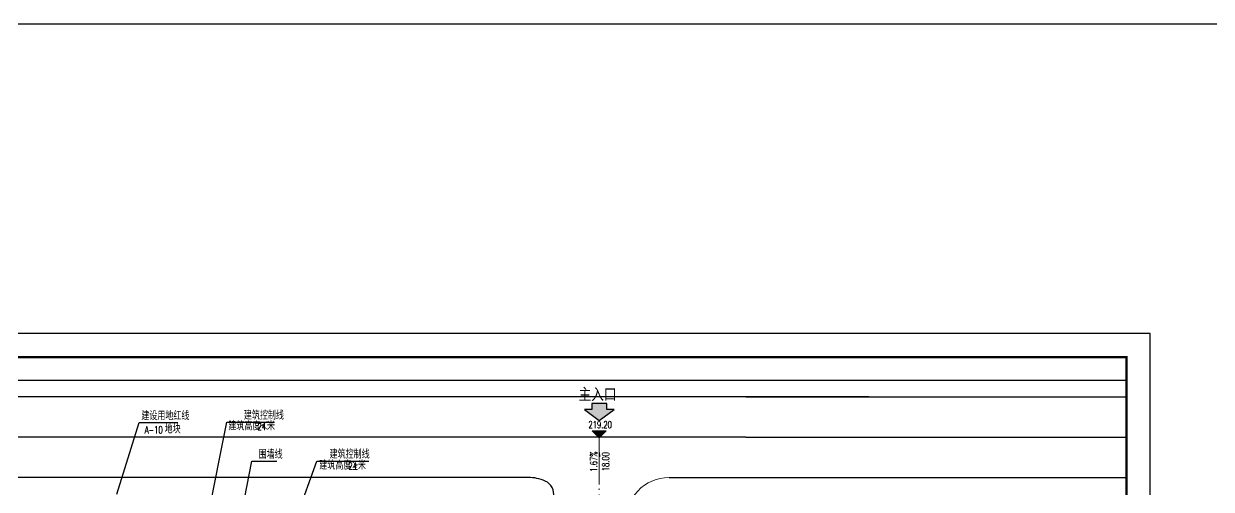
# Model space of a CAD drawing. Header units: metres. Extents: x 497246 to 997717, y 2998582 to 5998198.
# Drawn here: x 500429.8 to 500680.2, y 2999255.3 to 2999353.5 of the extents above; entities that cross this region are included whole.
import ezdxf

# ---------------------------------------------------------------- set-up
doc = ezdxf.new("R2010")
doc.units = ezdxf.units.M
doc.header["$LTSCALE"] = 1000
doc.linetypes.add('DASHDOT', pattern=[1, 0.5, -0.25, 0, -0.25])
doc.linetypes.add('DOTE', pattern=[2.42, 2, -0.2, 0.02, -0.2])
doc.layers.get('0').update_dxf_attribs({"linetype": 'CONTINUOUS'})
for name, color, linetype in [('DIM_ELEV', 3, 'CONTINUOUS'), ('DIM_LEAD', 3, 'CONTINUOUS'), ('DIM_SYMB', 3, 'CONTINUOUS'), ('PUB_TEXT', 7, 'CONTINUOUS'), ('RD-中线', 1, 'DASHDOT'), ('RD-侧石线', 5, 'CONTINUOUS'), ('RD-红线', 7, 'CONTINUOUS'), ('WELL_雨水', 4, 'CONTINUOUS'), ('z_图框', 7, 'CONTINUOUS'), ('名称', 3, 'CONTINUOUS')]:
    doc.layers.add(name, color=color, linetype=linetype)
doc.layers.add('道路', color=4, linetype='CONTINUOUS', lineweight=15)
doc.layers.add('道路中线', color=1, linetype='DOTE', lineweight=13)
doc.styles.add('_TCH_DIM', font='SIMPLEX', dxfattribs={"bigfont": 'GBCBIG'})
doc.styles.add('宋体', font='SimSun.ttf')

msp = doc.modelspace()

# ---------------------------------------------------------------- hatches: boundary and pattern name
at = {"layer": 'DIM_ELEV'}
msp.add_hatch(color=0, dxfattribs=at).paths.add_polyline_path([(500551.13, 2999266.2), (500549.63, 2999267.7), (500552.63, 2999267.7)])
at = {"layer": '名称', "linetype": 'ByBlock', "ltscale": 10}
h = msp.add_hatch(dxfattribs=at)
h.set_pattern_fill('TRIDOTS', color=6, scale=0.05, angle=-106.4816, style=0)
h.set_pattern_definition([(221.66191055, (503366.280704, 2975256.31164), (0.01010681384, -0.04896787023), [0, -0.05])])
h.paths.add_polyline_path([(500552.71, 2999273.44), (500552.71, 2999272.2), (500554.27, 2999272.2), (500551.14, 2999269.84), (500548.01, 2999272.2), (500549.58, 2999272.2), (500549.58, 2999273.44)])

# ---------------------------------------------------------------- linework, layer by layer
at = {"color": 0, "ltscale": 0.1}
for centre, radius, start, end in [((500536.15, 2999248.83), 9, 66.4435, 90), ((500538.55, 2999254.33), 3, 270, 66.4435)]:
    msp.add_arc(centre, radius, start, end, dxfattribs=at)
at = {"layer": 'DIM_ELEV', "color": 0}
for p, q in [((500551.13, 2999266.2), (500549.63, 2999267.7)), ((500549.63, 2999267.7), (500552.63, 2999267.7)), ((500551.13, 2999266.2), (500552.63, 2999267.7))]:
    msp.add_line(p, q, dxfattribs=at)
at = {"layer": 'DIM_LEAD'}
for p, q in [((500449.46, 2999254.33), (500454.17, 2999269.4)), ((500454.17, 2999269.4), (500462.28, 2999269.4)), ((500468.43, 2999248.33), (500472.66, 2999269.51)), ((500472.66, 2999269.51), (500482.66, 2999269.51)), ((500476.32, 2999253.33), (500477.93, 2999261.28)), ((500477.93, 2999261.28), (500483.19, 2999261.28)), ((500485.45, 2999244.33), (500491.63, 2999261.3)), ((500491.63, 2999261.3), (500502.54, 2999261.3))]:
    msp.add_line(p, q, dxfattribs=at)
at = {"layer": 'DIM_SYMB', "linetype": 'Continuous'}
msp.add_lwpolyline([(500551.2, 2999258.66, 0, 0, 0), (500551.2, 2999263.63, 0, 0.4, 0), (500551.2, 2999262.13, 0, 0, 0)], format="xyseb", dxfattribs=at)
at = {"layer": 'RD-中线', "color": 6, "linetype": 'DASHDOT', "ltscale": 80}
msp.add_line((500582.02, 2999266.33), (500085.3, 2999266.33), dxfattribs=at)
at = {"layer": 'RD-中线', "color": 6, "linetype": 'DASHDOT', "ltscale": 80, "flags": 128}
msp.add_lwpolyline([(500582.02, 2999266.33), (500618.53, 2999266.33), (500662.3, 2999266.33)], dxfattribs=at)
at = {"layer": 'RD-侧石线', "color": 5, "ltscale": 0.1}
for p, q in [((500607.99, 2999274.83), (500083.12, 2999274.83)), ((500536.15, 2999257.83), (500163.63, 2999257.83)), ((500565.85, 2999257.83), (500662.3, 2999257.83))]:
    msp.add_line(p, q, dxfattribs=at)
msp.add_lwpolyline([(500582.02, 2999274.83), (500582.02, 2999274.83), (500662.3, 2999274.83)], dxfattribs=at)
at = {"layer": 'RD-红线', "ltscale": 0.1}
msp.add_line((500079.59, 2999278.33), (500607.99, 2999278.33), dxfattribs=at)
msp.add_lwpolyline([(500607.99, 2999278.33), (500618.53, 2999278.33), (500662.3, 2999278.33)], dxfattribs=at)
at = {"layer": 'WELL_雨水', "color": 3, "ltscale": 10}
msp.add_lwpolyline([(498570.56, 2999353.53), (501143.28, 2999353.53), (501143.28, 2998582.04), (498570.56, 2998582.04)], close=True, dxfattribs=at)
at = {"layer": 'z_图框'}
msp.add_lwpolyline([(500072.8, 2998867.69), (500667.3, 2998867.69), (500667.3, 2999288.19), (500072.8, 2999288.19)], close=True, dxfattribs=at)
at = {"layer": 'z_图框', "const_width": 0.5}
msp.add_lwpolyline([(500085.3, 2998872.69), (500662.3, 2998872.69), (500662.3, 2999283.19), (500085.3, 2999283.19)], close=True, dxfattribs=at)
at = {"layer": '名称', "color": 6, "linetype": 'ByBlock', "ltscale": 10}
msp.add_lwpolyline([(500548.01, 2999272.2), (500551.14, 2999269.84), (500554.27, 2999272.2), (500552.71, 2999272.2), (500552.71, 2999273.44), (500549.58, 2999273.44), (500549.58, 2999272.2)], close=True, dxfattribs=at)
at = {"layer": '道路', "linetype": 'ByBlock', "ltscale": 0.2}
msp.add_arc((500565.85, 2999248.83), 9, 90, 184.0196, dxfattribs=at)
at = {"layer": '道路中线', "ltscale": 0.005}
msp.add_line((500551.15, 2999266.33), (500551.15, 2999247.83), dxfattribs=at)
msp.add_line((500551.15, 2999266.33), (500551.15, 2999247.83), dxfattribs=at)

# ---------------------------------------------------------------- texts
at = {"layer": 'PUB_TEXT', "style": '_TCH_DIM'}
for s, height, p in [('建设用地红线', 1.688, (500454.6, 2999269.93)), ('建筑高度＜', 1.688, (500472.95, 2999267.78)), ('建筑控制线', 1.688, (500476.22, 2999270.04)), ('地块', 1.688, (500459.52, 2999267.13)), ('米', 1.69, (500481.1, 2999267.78)), ('围墙线', 1.688, (500479.33, 2999261.8)), ('建筑控制线', 1.688, (500494.3, 2999261.83)), ('建筑高度≥', 1.688, (500492.12, 2999259.5)), ('米', 1.69, (500500.26, 2999259.5))]:
    msp.add_text(s, height=height, dxfattribs=at).set_placement(p)
at = {"layer": 'PUB_TEXT', "color": 0, "style": '_TCH_DIM', "width": 0.705882}
msp.add_text('219.20', height=1.488, dxfattribs=at).set_placement((500548.85, 2999268.22))
at = {"layer": 'PUB_TEXT', "style": '_TCH_DIM', "width": 0.705882}
for s, p in [('A-10', (500455.32, 2999267.13)), ('24', (500479.1, 2999267.78)), ('24', (500498.26, 2999259.5))]:
    msp.add_text(s, height=1.488, dxfattribs=at).set_placement(p)
at = {"layer": 'PUB_TEXT', "linetype": 'Continuous', "style": '_TCH_DIM', "width": 0.705882}
for s, p in [('1.67%', (500550.68, 2999259.04)), ('18.00', (500553.21, 2999259.14))]:
    msp.add_text(s, height=1.488, rotation=90, dxfattribs=at).set_placement(p)
at = {"layer": '名称', "color": 3, "style": '宋体', "width": 0.8}
msp.add_text('主入口', height=2.43, rotation=0.0214, dxfattribs=at).set_placement((500546.81, 2999274.18))

doc.saveas('drawing.dxf')
